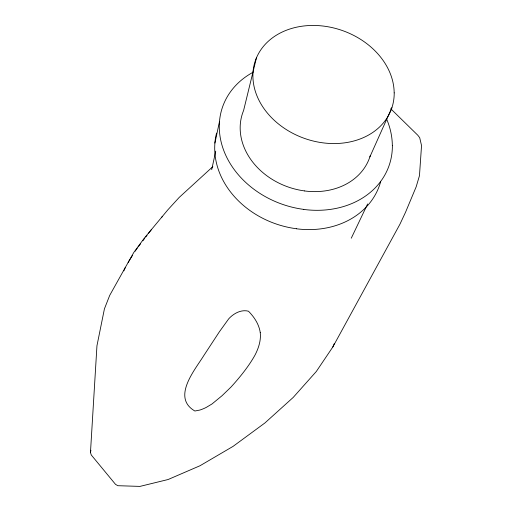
<?xml version="1.0" encoding="UTF-8"?>
<svg xmlns="http://www.w3.org/2000/svg" width="512" height="512" viewBox="0 0 512 512"><rect width="100%" height="100%" fill="white"/><g stroke="black" fill="none" stroke-linecap="round" stroke-linejoin="round"><path stroke-width="0.77" d="M390.694 108.723L417.837 135.277L419.693 137.683L421.536 145.568L419.469 175.693L416.166 186.822L405.504 212.326L399.981 224.122L332.819 346.995L316.275 371.533L293.21 397.421L264.902 422.97L233.101 446.355L200.006 465.747L168.102 479.52L139.936 486.4L117.837 485.702L115.501 484.339L91.302 455.014L90.464 452.544L96.954 345.766L104.422 308.864L109.69 295.43L125.357 267.386L133.792 252.467L144.358 238.086L167.859 209.818L179.213 197.408L212.851 166.637M90.464 452.544L90.925 450.253M296.461 228.742A86.074 71.213 18.9 0 1 214.912 143.078L219.475 121.613A87.43 71.507 18.8 0 1 252.608 72.512M211.706 169.664L215.738 151.136M256.422 57.965L243.603 110.49A66.669 54.515 18.9 0 0 240.288 124.493A67.667 55.322 18.9 0 0 304.499 190.906M332.819 346.995L334.368 343.379M123.853 270.867L125.357 267.386M369.862 156.902L391.898 107.667M351.264 238.208L367.616 203.968M128.134 262.458L132.403 255.565M135.206 251.187L136.006 249.939M136.41 249.318L137.318 248.102M138.234 246.886L140.518 243.853M142.854 240.781L144.723 238.33M145.658 237.101L147.059 235.264M148.461 233.421L151.328 229.696M161.536 217.414L162.246 216.678M214.861 143.072A84.813 70.182 18.8 0 1 216.563 133.101M394.17 92.87A72.634 57.722 18.9 0 0 325.792 26.406A71.526 56.813 18.9 0 0 252.966 72.563M394.208 92.877A71.552 56.851 18.9 0 1 322.304 142.758A72.595 57.651 18.9 0 1 253.011 72.57M370.355 155.392A66.694 54.547 18.9 0 1 304.499 190.944M380.57 181.965A84.851 70.24 19 0 1 296.454 228.787M303.795 209.395A88.736 72.563 18.9 0 1 219.501 121.619M392.378 145.53A87.469 71.571 19 0 1 303.795 209.44M386.739 119.322A88.8 72.666 18.9 0 1 392.326 145.523M260.256 332.621C261.101 340.307 258.701 347.75 255.296 354.541A228.211 59.366 -31.2 0 1 230.822 387.238L222.029 395.725L212.032 403.949L206.266 407.405A13.19 3.494 -26.3 0 1 199.891 410.042L194.886 411.021C171.648 397.645 194.458 370.522 203.654 355.808L219.392 331.77L228.71 318.835C233.562 313.478 241.088 309.293 248.454 311.194C254.278 317.088 259.034 324.269 260.256 332.621"/></g></svg>
